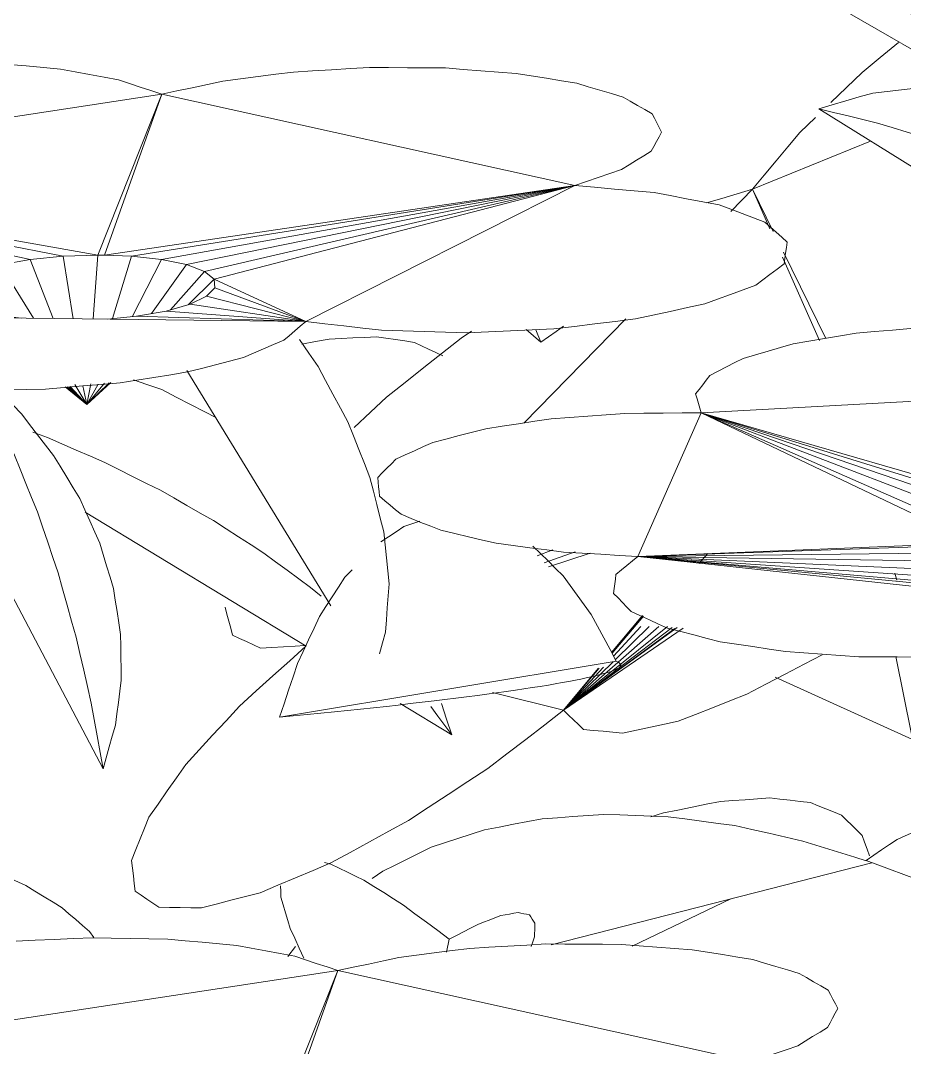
# Model space of a CAD drawing. Header units: metres. Extents: x 10.2 to 20.8, y -0.2 to 6.6.
# Drawn here: x 14.982 to 15.0381, y 2.4667 to 2.5319 of the extents above; entities that cross this region are included whole.
import ezdxf

# ---------------------------------------------------------------- set-up
doc = ezdxf.new("R2010")
doc.units = ezdxf.units.M
doc.layers.add('Importações nas famílias', color=250, linetype='Continuous', lineweight=5)
doc.layers.add('Vegetação', color=7, linetype='Continuous', lineweight=5)

# ---------------------------------------------------------------- blocks, each defined once
blk = doc.blocks.new('Planta_pergolado_12200 - plantas pergolado_skp_Component_12-V4195-Corte 3')
at = {"layer": 'Importações nas famílias'}
for p in [(15.019265, 2.582928), (15.019897, 2.5829)]:
    blk.add_line(p, (15.020212, 2.582129), dxfattribs=at)
at = {"layer": 'Importações nas famílias', "flags": 128}
blk.add_lwpolyline([(15.020212, 2.582129), (15.020692, 2.582462), (15.021173, 2.582796), (15.021653, 2.58313)], dxfattribs=at)
blk = doc.blocks.new('Planta_pergolado_12200 - plantas pergolado_skp_Component_12-V4242-Corte 3')
at = {"layer": 'Importações nas famílias'}
for p, q in [((14.97271, 2.508828), (14.975134, 2.507354)), ((14.973422, 2.508725), (14.974356, 2.508486)), ((14.982759, 2.505786), (14.983687, 2.505439)), ((14.986076, 2.500703), (15.000105, 2.492175)), ((15.000382, 2.495917), (15.001058, 2.495349)), ((15.006077, 2.488544), (15.009356, 2.486551))]:
    blk.add_line(p, q, dxfattribs=at)
at = {"layer": 'Importações nas famílias', "flags": 128}
for points in [[(14.990949, 2.508479), (14.990004, 2.508809), (14.989157, 2.509104)], [(14.994369, 2.50671), (14.993686, 2.507063), (14.992774, 2.507535), (14.991861, 2.508007), (14.990949, 2.508479)], [(14.983687, 2.505439), (14.984598, 2.505042), (14.985509, 2.504645), (14.986419, 2.504248), (14.98733, 2.503851)], [(14.98733, 2.503851), (14.988212, 2.503409), (14.989094, 2.502968), (14.989977, 2.502526), (14.990859, 2.502084)], [(14.990859, 2.502084), (14.991703, 2.501603), (14.992547, 2.501122), (14.993391, 2.50064), (14.994235, 2.500159)], [(14.994235, 2.500159), (14.995032, 2.499643), (14.995828, 2.499127), (14.996625, 2.498611), (14.997421, 2.498095)], [(14.997421, 2.498095), (14.998162, 2.497551), (14.998902, 2.497006), (14.999642, 2.496461), (15.000382, 2.495917)], [(15.008036, 2.488342), (15.008476, 2.487745), (15.008916, 2.487148), (15.009356, 2.486551)], [(15.009356, 2.486551), (15.009032, 2.487551), (15.008709, 2.488551)]]:
    blk.add_lwpolyline(points, dxfattribs=at)
blk = doc.blocks.new('Planta_pergolado_12200 - plantas pergolado_skp_Component_12-V4243-Corte 3')
at = {"layer": 'Importações nas famílias'}
for p, q in [((15.037492, 2.49682), (15.037628, 2.496368)), ((15.039729, 2.480732), (15.037556, 2.491527)), ((15.038816, 2.491369), (15.038971, 2.490646)), ((15.042499, 2.466972), (15.040532, 2.476741))]:
    blk.add_line(p, q, dxfattribs=at)
at = {"layer": 'Importações nas famílias', "flags": 128}
for points in [[(15.044473, 2.489726), (15.044077, 2.490391), (15.04368, 2.491057), (15.043284, 2.491722)], [(15.038971, 2.490646), (15.039129, 2.489813), (15.039288, 2.488979), (15.039446, 2.488146), (15.039605, 2.487312)], [(15.045667, 2.48695), (15.045368, 2.487644), (15.04507, 2.488338), (15.044772, 2.489032), (15.044473, 2.489726)], [(15.039605, 2.487312), (15.039764, 2.486387), (15.039922, 2.485462), (15.040081, 2.484537), (15.04024, 2.483612)], [(15.046455, 2.48409), (15.046258, 2.484805), (15.046061, 2.48552), (15.045864, 2.486235), (15.045667, 2.48695)], [(15.046829, 2.481178), (15.046735, 2.481906), (15.046642, 2.482634), (15.046548, 2.483362), (15.046455, 2.48409)], [(15.04024, 2.483612), (15.040395, 2.482617), (15.040551, 2.481622), (15.040706, 2.480627), (15.040861, 2.479632)], [(15.040861, 2.479632), (15.041009, 2.478591), (15.041158, 2.477549), (15.041306, 2.476508), (15.041454, 2.475467)], [(15.041454, 2.475467), (15.041591, 2.474403), (15.041729, 2.47334), (15.041866, 2.472277), (15.042004, 2.471213)], [(15.045445, 2.472455), (15.045664, 2.473173), (15.045883, 2.473891), (15.046102, 2.47461)], [(15.044166, 2.469659), (15.044486, 2.470358), (15.044806, 2.471057), (15.045126, 2.471756), (15.045445, 2.472455)], [(15.042004, 2.471213), (15.042128, 2.470153), (15.042251, 2.469093), (15.042375, 2.468032), (15.042499, 2.466972)], [(15.042499, 2.466972), (15.042916, 2.467644), (15.043332, 2.468316), (15.043749, 2.468987), (15.044166, 2.469659)]]:
    blk.add_lwpolyline(points, dxfattribs=at)
blk = doc.blocks.new('Planta_pergolado_12200 - plantas pergolado_skp_Component_12-V4220-Corte 3')
at = {"layer": 'Importações nas famílias'}
for p, q in [((15.014214, 2.44136), (15.013764, 2.440881)), ((15.009608, 2.431989), (15.030995, 2.435555))]:
    blk.add_line(p, q, dxfattribs=at)
at = {"layer": 'Importações nas famílias', "flags": 128}
for points in [[(15.017497, 2.444108), (15.017013, 2.443781), (15.016529, 2.443453), (15.016045, 2.443126)], [(15.018512, 2.444443), (15.018005, 2.444275), (15.017497, 2.444108)], [(15.027622, 2.440978), (15.027141, 2.441451), (15.02666, 2.441924), (15.026179, 2.442397), (15.025698, 2.44287)], [(15.013764, 2.440881), (15.01336, 2.44026), (15.012956, 2.43964), (15.012553, 2.439019), (15.012149, 2.438399)], [(15.029401, 2.438521), (15.028956, 2.439135), (15.028511, 2.43975), (15.028067, 2.440364), (15.027622, 2.440978)], [(15.012149, 2.438399), (15.0118, 2.437652), (15.01145, 2.436905), (15.011101, 2.436159), (15.010752, 2.435412)], [(15.030995, 2.435555), (15.030597, 2.436296), (15.030198, 2.437038), (15.0298, 2.437779), (15.029401, 2.438521)], [(15.031306, 2.435367), (15.031229, 2.435414), (15.031151, 2.435461), (15.031073, 2.435508), (15.030995, 2.435555)], [(15.010752, 2.435412), (15.010466, 2.434556), (15.01018, 2.433701), (15.009894, 2.432845), (15.009608, 2.431989)], [(15.029742, 2.434636), (15.029976, 2.434703), (15.030209, 2.43477), (15.030443, 2.434838), (15.030676, 2.434905)], [(15.030676, 2.434905), (15.030807, 2.434966), (15.030938, 2.435028), (15.031069, 2.435089), (15.0312, 2.43515)], [(15.0312, 2.43515), (15.031226, 2.435204), (15.031253, 2.435259), (15.03128, 2.435313), (15.031306, 2.435367)], [(15.026687, 2.434035), (15.027117, 2.434112), (15.027547, 2.43419), (15.027978, 2.434267), (15.028408, 2.434344)], [(15.028408, 2.434344), (15.028741, 2.434417), (15.029075, 2.43449), (15.029409, 2.434563), (15.029742, 2.434636)], [(15.022171, 2.433374), (15.022778, 2.433458), (15.023386, 2.433542), (15.023993, 2.433626), (15.024601, 2.43371)], [(15.024601, 2.43371), (15.025122, 2.433791), (15.025644, 2.433872), (15.026166, 2.433953), (15.026687, 2.434035)], [(15.016392, 2.432681), (15.01715, 2.432768), (15.017908, 2.432855), (15.018666, 2.432942), (15.019424, 2.433029)], [(15.019424, 2.433029), (15.020111, 2.433115), (15.020797, 2.433201), (15.021484, 2.433288), (15.022171, 2.433374)], [(15.009608, 2.431989), (15.010483, 2.432075), (15.011358, 2.432161), (15.012233, 2.432247), (15.013108, 2.432333)], [(15.013108, 2.432333), (15.013929, 2.43242), (15.01475, 2.432507), (15.015571, 2.432594), (15.016392, 2.432681)]]:
    blk.add_lwpolyline(points, dxfattribs=at)
blk = doc.blocks.new('Planta_pergolado_12200 - plantas pergolado_skp_Component_17-V4244-Corte 3')
at = {"layer": 'Importações nas famílias'}
for p, q in [((15.05944, 2.508848), (15.02521, 2.507011)), ((15.021185, 2.497885), (15.02521, 2.507011)), ((15.047431, 2.499421), (15.02521, 2.507011)), ((15.02521, 2.507011), (15.049625, 2.499438)), ((15.045325, 2.499264), (15.02521, 2.507011)), ((15.043449, 2.49898), (15.02521, 2.507011)), ((15.042541, 2.498744), (15.02521, 2.507011)), ((15.02521, 2.507011), (15.051757, 2.499315)), ((15.021185, 2.497885), (15.042541, 2.498744)), ((15.021185, 2.497885), (15.041933, 2.498586)), ((15.021185, 2.497885), (15.040879, 2.49811)), ((15.021185, 2.497885), (15.041026, 2.496528)), ((15.021185, 2.497885), (15.04041, 2.497045)), ((15.021185, 2.497885), (15.04036, 2.497584)), ((15.021185, 2.497885), (15.055193, 2.494203)), ((15.04781, 2.495322), (15.021185, 2.497885)), ((15.021185, 2.497885), (15.042166, 2.496069))]:
    blk.add_line(p, q, dxfattribs=at)
at = {"layer": 'Importações nas famílias', "flags": 128}
for points in [[(15.035053, 2.512065), (15.036201, 2.512166), (15.037349, 2.512268), (15.038498, 2.512369), (15.039646, 2.512471)], [(15.031033, 2.511381), (15.032038, 2.511552), (15.033043, 2.511723), (15.034048, 2.511894), (15.035053, 2.512065)], [(15.027859, 2.510466), (15.028653, 2.510695), (15.029446, 2.510923), (15.030239, 2.511152), (15.031033, 2.511381)], [(15.025749, 2.509383), (15.026276, 2.509653), (15.026804, 2.509924), (15.027332, 2.510195), (15.027859, 2.510466)], [(15.024845, 2.508204), (15.025071, 2.508499), (15.025297, 2.508793), (15.025523, 2.509088), (15.025749, 2.509383)], [(15.02521, 2.507011), (15.025119, 2.50731), (15.025028, 2.507608), (15.024937, 2.507906), (15.024845, 2.508204)], [(15.011516, 2.505995), (15.012555, 2.506153), (15.013595, 2.506311), (15.014634, 2.506469), (15.015674, 2.506626)], [(15.015674, 2.506626), (15.016842, 2.506713), (15.01801, 2.5068), (15.019177, 2.506886), (15.020345, 2.506973)], [(15.020345, 2.506973), (15.021561, 2.506983), (15.022778, 2.506992), (15.023994, 2.507002), (15.02521, 2.507011)], [(15.008154, 2.505122), (15.008994, 2.50534), (15.009835, 2.505558), (15.010675, 2.505777), (15.011516, 2.505995)], [(15.005817, 2.504067), (15.006401, 2.50433), (15.006985, 2.504594), (15.007569, 2.504858), (15.008154, 2.505122)], [(15.004664, 2.502901), (15.004952, 2.503192), (15.00524, 2.503484), (15.005529, 2.503775), (15.005817, 2.504067)], [(15.004775, 2.501704), (15.004747, 2.502004), (15.004719, 2.502303), (15.004692, 2.502602), (15.004664, 2.502901)], [(15.006141, 2.500559), (15.005799, 2.500845), (15.005458, 2.501132), (15.005116, 2.501418), (15.004775, 2.501704)], [(15.008669, 2.499542), (15.008037, 2.499796), (15.007405, 2.50005), (15.006773, 2.500304), (15.006141, 2.500559)], [(15.012188, 2.498723), (15.011308, 2.498927), (15.010428, 2.499132), (15.009549, 2.499337), (15.008669, 2.499542)], [(15.016456, 2.498157), (15.015389, 2.498299), (15.014322, 2.49844), (15.013255, 2.498581), (15.012188, 2.498723)], [(15.021185, 2.497885), (15.020003, 2.497953), (15.018821, 2.498021), (15.017638, 2.498089), (15.016456, 2.498157)], [(15.019786, 2.496735), (15.020136, 2.497022), (15.020485, 2.49731), (15.020835, 2.497597), (15.021185, 2.497885)], [(15.019642, 2.495538), (15.019678, 2.495837), (15.019714, 2.496137), (15.01975, 2.496436), (15.019786, 2.496735)], [(15.020762, 2.494376), (15.020482, 2.494666), (15.020202, 2.494957), (15.019922, 2.495248), (15.019642, 2.495538)], [(15.023069, 2.493327), (15.022492, 2.493589), (15.021915, 2.493851), (15.021339, 2.494114), (15.020762, 2.494376)], [(15.026407, 2.492463), (15.025572, 2.492679), (15.024738, 2.492895), (15.023903, 2.493111), (15.023069, 2.493327)], [(15.030547, 2.491844), (15.029512, 2.491999), (15.028477, 2.492154), (15.027442, 2.492309), (15.026407, 2.492463)], [(15.035209, 2.491511), (15.034043, 2.491594), (15.032878, 2.491677), (15.031713, 2.491761), (15.030547, 2.491844)], [(15.040073, 2.491486), (15.038857, 2.491492), (15.037641, 2.491498), (15.036425, 2.491504), (15.035209, 2.491511)]]:
    blk.add_lwpolyline(points, dxfattribs=at)
blk = doc.blocks.new('Planta_pergolado_12200 - plantas pergolado_skp_Component_16-V4245-Corte 3')
for name, p in [('Planta_pergolado_12200 - plantas pergolado_skp_Component_17-V4244-Corte 3', (0, 0)), ('Planta_pergolado_12200 - plantas pergolado_skp_Component_12-V4195-Corte 3', (-0.005186, -0.070625)), ('Planta_pergolado_12200 - plantas pergolado_skp_Component_12-V4242-Corte 3', (0, 0)), ('Planta_pergolado_12200 - plantas pergolado_skp_Component_12-V4220-Corte 3', (-0.011184, 0.055676)), ('Planta_pergolado_12200 - plantas pergolado_skp_Component_12-V4243-Corte 3', (0, 0))]:
    blk.add_blockref(name, p)
blk = doc.blocks.new('Planta_pergolado_12200 - plantas pergolado_skp_Component_12-V4255-Corte 3')
at = {"layer": 'Importações nas famílias'}
for p, q in [((14.976793, 2.472784), (14.9762, 2.479466)), ((14.977289, 2.479308), (14.977254, 2.47961)), ((14.986347, 2.474066), (14.986624, 2.473684))]:
    blk.add_line(p, q, dxfattribs=at)
at = {"layer": 'Importações nas famílias', "flags": 128}
for points in [[(14.976685, 2.480772), (14.976627, 2.480661), (14.976568, 2.480549), (14.97651, 2.480437), (14.976451, 2.480326)], [(14.976898, 2.480801), (14.976845, 2.480794), (14.976792, 2.480787), (14.976738, 2.48078), (14.976685, 2.480772)], [(14.977089, 2.480412), (14.977041, 2.48051), (14.976993, 2.480607), (14.976946, 2.480704), (14.976898, 2.480801)], [(14.976451, 2.480326), (14.976389, 2.480111), (14.976326, 2.479896), (14.976263, 2.479681), (14.9762, 2.479466)], [(14.977254, 2.47961), (14.977213, 2.47981), (14.977171, 2.480011), (14.97713, 2.480212), (14.977089, 2.480412)], [(14.9762, 2.479466), (14.977022, 2.479172), (14.977844, 2.478878), (14.978665, 2.478584), (14.979487, 2.47829)], [(14.979487, 2.47829), (14.980195, 2.477961), (14.980902, 2.477633), (14.981609, 2.477305), (14.982316, 2.476977)], [(14.982316, 2.476977), (14.982893, 2.476622), (14.983469, 2.476267), (14.984045, 2.475912), (14.984621, 2.475558)], [(14.984621, 2.475558), (14.985053, 2.475185), (14.985484, 2.474812), (14.985916, 2.474439), (14.986347, 2.474066)]]:
    blk.add_lwpolyline(points, dxfattribs=at)
blk = doc.blocks.new('Planta_pergolado_12200 - plantas pergolado_skp_Component_17-V4260-Corte 3')
at = {"layer": 'Importações nas famílias'}
for p, q in [((15.002127, 2.471572), (14.968839, 2.466518)), ((14.998067, 2.461357), (15.002127, 2.471572)), ((15.002127, 2.471572), (14.998496, 2.461343)), ((15.028355, 2.465767), (15.002127, 2.471572))]:
    blk.add_line(p, q, dxfattribs=at)
at = {"layer": 'Importações nas famílias', "flags": 128}
for points in [[(14.981695, 2.47344), (14.982908, 2.473496), (14.984121, 2.473552), (14.985334, 2.473607), (14.986547, 2.473663)], [(14.986547, 2.473663), (14.987742, 2.47364), (14.988936, 2.473617), (14.990131, 2.473594), (14.991326, 2.473571)], [(14.991326, 2.473571), (14.992421, 2.473471), (14.993516, 2.47337), (14.994611, 2.47327), (14.995707, 2.47317)], [(14.995707, 2.47317), (14.996628, 2.473), (14.997549, 2.472829), (14.99847, 2.472659), (14.999391, 2.472488)], [(15.006, 2.472405), (15.007126, 2.47255), (15.008252, 2.472694), (15.009378, 2.472839), (15.010503, 2.472983)], [(15.010503, 2.472983), (15.01171, 2.473054), (15.012916, 2.473126), (15.014123, 2.473197), (15.015329, 2.473268)], [(15.015329, 2.473268), (15.016534, 2.47326), (15.017739, 2.473253), (15.018944, 2.473246), (15.020149, 2.473239)], [(15.020149, 2.473239), (15.021271, 2.473154), (15.022392, 2.473068), (15.023514, 2.472983), (15.024635, 2.472898)], [(15.024635, 2.472898), (15.025596, 2.472741), (15.026558, 2.472584), (15.027519, 2.472427), (15.02848, 2.47227)], [(14.999391, 2.472488), (15.000075, 2.472259), (15.000759, 2.47203), (15.001443, 2.471801), (15.002127, 2.471572)], [(15.002127, 2.471572), (15.003095, 2.47178), (15.004064, 2.471989), (15.005032, 2.472197), (15.006, 2.472405)], [(15.02848, 2.47227), (15.029216, 2.472051), (15.029952, 2.471833), (15.030687, 2.471614), (15.031423, 2.471396)], [(15.031423, 2.471396), (15.031883, 2.471131), (15.032343, 2.470866), (15.032803, 2.470601), (15.033263, 2.470336)], [(15.033263, 2.470336), (15.033416, 2.470043), (15.033569, 2.469749), (15.033722, 2.469456), (15.033875, 2.469163)], [(15.033875, 2.469163), (15.033711, 2.468861), (15.033546, 2.468559), (15.033382, 2.468257), (15.033217, 2.467956)], [(15.033217, 2.467956), (15.032747, 2.467666), (15.032276, 2.467376), (15.031805, 2.467087), (15.031334, 2.466797)], [(15.031334, 2.466797), (15.03059, 2.46654), (15.029845, 2.466282), (15.0291, 2.466024), (15.028355, 2.465767)]]:
    blk.add_lwpolyline(points, dxfattribs=at)
blk = doc.blocks.new('Planta_pergolado_12200 - plantas pergolado_skp_Component_16-V4261-Corte 3')
for name in ['Planta_pergolado_12200 - plantas pergolado_skp_Component_12-V4255-Corte 3', 'Planta_pergolado_12200 - plantas pergolado_skp_Component_17-V4260-Corte 3']:
    blk.add_blockref(name, (0, 0))
blk = doc.blocks.new('Planta_pergolado_12200 - plantas pergolado_skp_Component_12-V4262-Corte 3')
at = {"layer": 'Importações nas famílias'}
for p, q in [((14.975988, 2.513451), (14.976394, 2.513026)), ((14.987214, 2.484382), (14.974435, 2.508684)), ((14.979645, 2.50825), (14.980048, 2.507555))]:
    blk.add_line(p, q, dxfattribs=at)
at = {"layer": 'Importações nas famílias', "flags": 128}
for points in [[(14.98205, 2.506922), (14.981456, 2.507541), (14.980863, 2.50816)], [(14.980048, 2.507555), (14.980435, 2.506748), (14.980822, 2.505941), (14.981209, 2.505134), (14.981596, 2.504327)], [(14.984077, 2.504298), (14.98357, 2.504954), (14.983063, 2.50561), (14.982556, 2.506266), (14.98205, 2.506922)], [(14.981596, 2.504327), (14.981958, 2.503427), (14.98232, 2.502527), (14.982682, 2.501627), (14.983044, 2.500727)], [(14.985735, 2.501557), (14.985321, 2.502242), (14.984906, 2.502928), (14.984491, 2.503613), (14.984077, 2.504298)], [(14.987006, 2.498728), (14.986688, 2.499435), (14.986371, 2.500142), (14.986053, 2.50085), (14.985735, 2.501557)], [(14.983044, 2.500727), (14.983373, 2.499755), (14.983702, 2.498783), (14.98403, 2.497811), (14.984359, 2.496839)], [(14.987876, 2.495843), (14.987658, 2.496564), (14.987441, 2.497285), (14.987223, 2.498007), (14.987006, 2.498728)], [(14.984359, 2.496839), (14.984647, 2.495818), (14.984935, 2.494797), (14.985222, 2.493776), (14.98551, 2.492755)], [(14.988334, 2.492933), (14.988219, 2.493661), (14.988105, 2.494388), (14.98799, 2.495115), (14.987876, 2.495843)], [(14.988376, 2.490032), (14.988365, 2.490757), (14.988355, 2.491483), (14.988344, 2.492208), (14.988334, 2.492933)], [(14.98551, 2.492755), (14.98575, 2.491709), (14.985989, 2.490662), (14.986229, 2.489616), (14.986469, 2.48857)], [(14.988001, 2.487171), (14.988095, 2.487886), (14.988189, 2.488602), (14.988282, 2.489317), (14.988376, 2.490032)], [(14.986469, 2.48857), (14.986655, 2.487523), (14.986842, 2.486476), (14.987028, 2.485429), (14.987214, 2.484382)], [(14.987214, 2.484382), (14.987411, 2.48508), (14.987608, 2.485777), (14.987805, 2.486474), (14.988001, 2.487171)]]:
    blk.add_lwpolyline(points, dxfattribs=at)
blk = doc.blocks.new('Planta_pergolado_12200 - plantas pergolado_skp_Component_12-V4263-Corte 3')
at = {"layer": 'Importações nas famílias'}
blk.add_line((15.001676, 2.494746), (14.992547, 2.509691), dxfattribs=at)
at = {"layer": 'Importações nas famílias', "flags": 128}
for points in [[(14.999695, 2.511661), (15.000281, 2.510804), (15.000867, 2.509948)], [(15.000867, 2.509948), (15.001341, 2.509069), (15.001815, 2.508189), (15.002289, 2.50731), (15.002763, 2.506431)], [(15.002763, 2.506431), (15.003114, 2.505549), (15.003465, 2.504667), (15.003816, 2.503785), (15.004167, 2.502903)], [(15.004167, 2.502903), (15.004386, 2.50204), (15.004606, 2.501176), (15.004825, 2.500313), (15.005045, 2.499449)], [(15.005045, 2.499449), (15.005128, 2.498624), (15.00521, 2.497799), (15.005293, 2.496974), (15.005376, 2.496149)], [(15.005376, 2.496149), (15.005321, 2.495382), (15.005265, 2.494615), (15.005209, 2.493848), (15.005154, 2.49308)], [(15.005154, 2.49308), (15.004961, 2.492389), (15.004768, 2.491698)]]:
    blk.add_lwpolyline(points, dxfattribs=at)
blk = doc.blocks.new('Planta_pergolado_12200 - plantas pergolado_skp_Component_17-V4264-Corte 3')
at = {"layer": 'Importações nas famílias'}
for p, q in [((14.990943, 2.527248), (14.957655, 2.522194)), ((14.986883, 2.517033), (14.990943, 2.527248)), ((14.990943, 2.527248), (14.987311, 2.517019)), ((15.01717, 2.521442), (14.990943, 2.527248)), ((14.982583, 2.516751), (14.957655, 2.522194)), ((14.957655, 2.522194), (14.98469, 2.516961)), ((14.957655, 2.522194), (14.986883, 2.517033)), ((14.987311, 2.517019), (15.01717, 2.521442)), ((14.989014, 2.516963), (15.01717, 2.521442)), ((14.990936, 2.516756), (15.01717, 2.521442)), ((14.992521, 2.516425), (15.01717, 2.521442)), ((14.993658, 2.515994), (15.01717, 2.521442)), ((14.994271, 2.515492), (15.01717, 2.521442)), ((15.01717, 2.521442), (15.000093, 2.5128)), ((14.98469, 2.516961), (14.986883, 2.517033)), ((14.986583, 2.512971), (14.986883, 2.517033)), ((14.986883, 2.517033), (14.987311, 2.517019)), ((14.987311, 2.517019), (14.989014, 2.516963)), ((14.980708, 2.516419), (14.982583, 2.516751)), ((14.982805, 2.513018), (14.980708, 2.516419)), ((14.982583, 2.516751), (14.98469, 2.516961)), ((14.984049, 2.513003), (14.982583, 2.516751)), ((14.98532, 2.512987), (14.98469, 2.516961)), ((14.98782, 2.512992), (14.989014, 2.516963)), ((14.989014, 2.516963), (14.990936, 2.516756)), ((14.989058, 2.513115), (14.990936, 2.516756)), ((14.990299, 2.513313), (14.992521, 2.516425)), ((14.990936, 2.516756), (14.992521, 2.516425)), ((14.992521, 2.516425), (14.993658, 2.515994)), ((14.9915, 2.513555), (14.993658, 2.515994)), ((14.993658, 2.515994), (14.994271, 2.515492)), ((14.992627, 2.513877), (14.994271, 2.515492)), ((15.000093, 2.5128), (14.994271, 2.515492)), ((14.994318, 2.514952), (14.994271, 2.515492)), ((14.99274, 2.513909), (14.993796, 2.514412)), ((14.993796, 2.514412), (14.994318, 2.514952)), ((14.993796, 2.514412), (15.000093, 2.5128)), ((14.994318, 2.514952), (15.000093, 2.5128)), ((14.991222, 2.513476), (14.99274, 2.513909)), ((15.000093, 2.5128), (14.99274, 2.513909)), ((14.96331, 2.513265), (15.000093, 2.5128)), ((14.982022, 2.513028), (14.980993, 2.513139)), ((14.989346, 2.513144), (14.987491, 2.512959)), ((14.989723, 2.513211), (14.989346, 2.513144)), ((14.989346, 2.513144), (15.000093, 2.5128)), ((14.989723, 2.513211), (14.991222, 2.513476)), ((15.000093, 2.5128), (14.991222, 2.513476)), ((14.984801, 2.508654), (14.986183, 2.507544)), ((14.986183, 2.507544), (14.984907, 2.50866)), ((14.985044, 2.508667), (14.986183, 2.507544)), ((14.985137, 2.508672), (14.986183, 2.507544)), ((14.986183, 2.507544), (14.98542, 2.508802)), ((14.986183, 2.507544), (14.985933, 2.508713)), ((14.986183, 2.507544), (14.987719, 2.50893)), ((14.986183, 2.507544), (14.987595, 2.508915)), ((14.986183, 2.507544), (14.987319, 2.508882)), ((14.986183, 2.507544), (14.986438, 2.508846)), ((14.98691, 2.508832), (14.986183, 2.507544))]:
    blk.add_line(p, q, dxfattribs=at)
at = {"layer": 'Importações nas famílias', "flags": 128}
for points in [[(14.980142, 2.529247), (14.981237, 2.529146), (14.982332, 2.529046), (14.983427, 2.528946), (14.984522, 2.528846)], [(14.984522, 2.528846), (14.985443, 2.528676), (14.986364, 2.528505), (14.987285, 2.528335), (14.988206, 2.528164)], [(14.999319, 2.528659), (15.000526, 2.52873), (15.001732, 2.528801), (15.002939, 2.528872), (15.004145, 2.528943)], [(15.004145, 2.528943), (15.00535, 2.528936), (15.006555, 2.528929), (15.00776, 2.528922), (15.008965, 2.528914)], [(15.008965, 2.528914), (15.010087, 2.528829), (15.011208, 2.528744), (15.012329, 2.528659), (15.013451, 2.528574)], [(14.988206, 2.528164), (14.98889, 2.527935), (14.989574, 2.527706), (14.990259, 2.527477), (14.990943, 2.527248)], [(14.990943, 2.527248), (14.991911, 2.527456), (14.992879, 2.527664), (14.993848, 2.527873), (14.994816, 2.528081)], [(14.994816, 2.528081), (14.995942, 2.528225), (14.997068, 2.52837), (14.998193, 2.528515), (14.999319, 2.528659)], [(15.013451, 2.528574), (15.014412, 2.528417), (15.015373, 2.52826), (15.016335, 2.528103), (15.017296, 2.527945)], [(15.017296, 2.527945), (15.018032, 2.527727), (15.018767, 2.527508), (15.019503, 2.52729), (15.020239, 2.527071)], [(15.020239, 2.527071), (15.020699, 2.526806), (15.021159, 2.526542), (15.021619, 2.526277), (15.022079, 2.526012)], [(15.022079, 2.526012), (15.022232, 2.525718), (15.022385, 2.525425), (15.022538, 2.525132), (15.022691, 2.524838)], [(15.022691, 2.524838), (15.022527, 2.524537), (15.022362, 2.524235), (15.022198, 2.523933), (15.022033, 2.523631)], [(15.022033, 2.523631), (15.021562, 2.523342), (15.021092, 2.523052), (15.020621, 2.522763), (15.02015, 2.522473)], [(15.02015, 2.522473), (15.019405, 2.522215), (15.01866, 2.521958), (15.017915, 2.5217), (15.01717, 2.521442)], [(15.01717, 2.521442), (15.018429, 2.521334), (15.019688, 2.521225), (15.020946, 2.521116), (15.022205, 2.521007)], [(15.022205, 2.521007), (15.023241, 2.520809), (15.024278, 2.52061), (15.025314, 2.520412), (15.02635, 2.520213)], [(15.02635, 2.520213), (15.027076, 2.519942), (15.027802, 2.51967), (15.028528, 2.519399), (15.029253, 2.519128)], [(15.029253, 2.519128), (15.029606, 2.518807), (15.029959, 2.518486), (15.030313, 2.518165), (15.030666, 2.517844)], [(15.030666, 2.517844), (15.030616, 2.517501), (15.030566, 2.517157), (15.030516, 2.516814), (15.030466, 2.516471)], [(15.030466, 2.516471), (15.030018, 2.516135), (15.029569, 2.515799), (15.029121, 2.515463), (15.028673, 2.515127)], [(15.028673, 2.515127), (15.027864, 2.514827), (15.027055, 2.514527), (15.026246, 2.514227), (15.025438, 2.513926)], [(15.025438, 2.513926), (15.024338, 2.513688), (15.023238, 2.513449), (15.022138, 2.51321), (15.021038, 2.512972)], [(15.000093, 2.5128), (14.999742, 2.512503), (14.999391, 2.512206), (14.99904, 2.511909), (14.998689, 2.511613)], [(15.004909, 2.512255), (15.003705, 2.512391), (15.002501, 2.512528), (15.001297, 2.512664), (15.000093, 2.5128)], [(15.021038, 2.512972), (15.019741, 2.512815), (15.018444, 2.512658), (15.017147, 2.512501), (15.01585, 2.512345)], [(15.010316, 2.512099), (15.008964, 2.512138), (15.007613, 2.512177), (15.006261, 2.512216), (15.004909, 2.512255)], [(15.01585, 2.512345), (15.014466, 2.512283), (15.013083, 2.512222), (15.011699, 2.51216), (15.010316, 2.512099)], [(14.998689, 2.511613), (14.998048, 2.51134), (14.997408, 2.511067), (14.996768, 2.510795), (14.996127, 2.510522)], [(14.996127, 2.510522), (14.995241, 2.510292), (14.994355, 2.510062), (14.993469, 2.509832), (14.992583, 2.509602)], [(14.992583, 2.509602), (14.991511, 2.509431), (14.99044, 2.509259), (14.989368, 2.509088), (14.988296, 2.508916)], [(14.983561, 2.508511), (14.982345, 2.508486), (14.98113, 2.508462), (14.979914, 2.508438), (14.978698, 2.508413)], [(14.988296, 2.508916), (14.987113, 2.508815), (14.985929, 2.508713), (14.984745, 2.508612), (14.983561, 2.508511)]]:
    blk.add_lwpolyline(points, dxfattribs=at)
blk = doc.blocks.new('Planta_pergolado_12200 - plantas pergolado_skp_Component_16-V4265-Corte 3')
for name in ['Planta_pergolado_12200 - plantas pergolado_skp_Component_17-V4264-Corte 3', 'Planta_pergolado_12200 - plantas pergolado_skp_Component_12-V4262-Corte 3', 'Planta_pergolado_12200 - plantas pergolado_skp_Component_12-V4263-Corte 3']:
    blk.add_blockref(name, (0, 0))
blk = doc.blocks.new('Planta_pergolado_12200 - plantas pergolado_skp_Component_12-V4288-Corte 3')
at = {"layer": 'Importações nas famílias', "flags": 128}
for points in [[(15.001583, 2.511695), (15.002331, 2.511731), (15.003079, 2.511767), (15.003827, 2.511803), (15.004575, 2.511839)], [(15.004575, 2.511839), (15.00518, 2.51175), (15.005786, 2.51166), (15.006391, 2.511571), (15.006996, 2.511481)], [(14.999838, 2.511373), (15.000711, 2.511534), (15.001583, 2.511695)], [(15.006996, 2.511481), (15.007445, 2.511268), (15.007894, 2.511055), (15.008342, 2.510842), (15.008791, 2.510629)]]:
    blk.add_lwpolyline(points, dxfattribs=at)
blk = doc.blocks.new('Planta_pergolado_12200 - plantas pergolado_skp_Component_12-V4290-Corte 3')
at = {"layer": 'Importações nas famílias'}
for p, q in [((15.038617, 2.486254), (15.029904, 2.490206)), ((15.044041, 2.490199), (15.045116, 2.489555)), ((15.061388, 2.475928), (15.046642, 2.482615))]:
    blk.add_line(p, q, dxfattribs=at)
at = {"layer": 'Importações nas famílias', "flags": 128}
for points in [[(15.047397, 2.491045), (15.046489, 2.49152), (15.045687, 2.49194)], [(15.05249, 2.487844), (15.051671, 2.488406), (15.050851, 2.488969), (15.050032, 2.489531), (15.049213, 2.490093)], [(15.045116, 2.489555), (15.046192, 2.488809), (15.047269, 2.488063), (15.048345, 2.487318), (15.049422, 2.486572)], [(15.055376, 2.485273), (15.054654, 2.485915), (15.053933, 2.486558), (15.053211, 2.487201), (15.05249, 2.487844)], [(15.049422, 2.486572), (15.050475, 2.485742), (15.051528, 2.484913), (15.052581, 2.484083), (15.053634, 2.483254)], [(15.057838, 2.482408), (15.057222, 2.483124), (15.056607, 2.48384), (15.055991, 2.484556), (15.055376, 2.485273)], [(15.053634, 2.483254), (15.054639, 2.48236), (15.055644, 2.481466), (15.056649, 2.480572), (15.057654, 2.479678)], [(15.05985, 2.479281), (15.059347, 2.480063), (15.058844, 2.480845), (15.058341, 2.481626), (15.057838, 2.482408)], [(15.057654, 2.479678), (15.058588, 2.47874), (15.059521, 2.477803), (15.060455, 2.476866), (15.061388, 2.475928)], [(15.061388, 2.475928), (15.061003, 2.476766), (15.060619, 2.477605), (15.060234, 2.478443), (15.05985, 2.479281)]]:
    blk.add_lwpolyline(points, dxfattribs=at)
blk = doc.blocks.new('Planta_pergolado_12200 - plantas pergolado_skp_Component_12-V4291-Corte 3')
at = {"layer": 'Importações nas famílias'}
for p, q in [((15.001687, 2.478334), (15.001286, 2.478434)), ((15.009022, 2.47274), (15.009205, 2.473577))]:
    blk.add_line(p, q, dxfattribs=at)
at = {"layer": 'Importações nas famílias', "flags": 128}
for points in [[(15.003775, 2.477323), (15.003253, 2.477576), (15.002731, 2.477828), (15.002209, 2.478081), (15.001687, 2.478334)], [(15.006301, 2.475725), (15.005669, 2.476125), (15.005038, 2.476524), (15.004406, 2.476924), (15.003775, 2.477323)], [(14.998495, 2.476962), (14.998503, 2.476604), (14.998511, 2.476246)], [(14.998511, 2.476246), (14.99866, 2.475748), (14.998808, 2.47525), (14.998957, 2.474751), (14.999105, 2.474253)], [(15.009205, 2.473577), (15.008479, 2.474114), (15.007753, 2.474651), (15.007027, 2.475188), (15.006301, 2.475725)], [(15.013572, 2.475268), (15.013297, 2.475217), (15.013021, 2.475166), (15.012746, 2.475115), (15.012471, 2.475064)], [(15.014299, 2.475108), (15.014118, 2.475148), (15.013936, 2.475188), (15.013754, 2.475228), (15.013572, 2.475268)], [(15.012471, 2.475064), (15.012106, 2.474922), (15.011741, 2.474781), (15.011375, 2.474639), (15.01101, 2.474498)], [(15.014647, 2.474586), (15.01456, 2.474717), (15.014473, 2.474847), (15.014386, 2.474978), (15.014299, 2.475108)], [(15.014609, 2.473709), (15.014618, 2.473928), (15.014628, 2.474147), (15.014637, 2.474367), (15.014647, 2.474586)], [(14.999105, 2.474253), (14.999391, 2.473626), (14.999676, 2.472999), (14.999961, 2.472372)], [(15.01101, 2.474498), (15.010559, 2.474268), (15.010108, 2.474038), (15.009656, 2.473807), (15.009205, 2.473577)], [(15.014398, 2.473096), (15.014504, 2.473402), (15.014609, 2.473709)]]:
    blk.add_lwpolyline(points, dxfattribs=at)
blk = doc.blocks.new('Planta_pergolado_12200 - plantas pergolado_skp_Component_17-V4292-Corte 3')
at = {"layer": 'Importações nas famílias'}
for p, q in [((15.031463, 2.524808), (15.032452, 2.525764)), ((15.035955, 2.524269), (15.028456, 2.521209)), ((15.028456, 2.521209), (15.027087, 2.519807)), ((15.029571, 2.518699), (15.028456, 2.521209)), ((15.028456, 2.521209), (15.029769, 2.518537)), ((15.030419, 2.517212), (15.033111, 2.511731)), ((15.032723, 2.511602), (15.030372, 2.516894)), ((15.020423, 2.512985), (15.013941, 2.506349)), ((15.009959, 2.511754), (15.010619, 2.512202)), ((15.015775, 2.498305), (15.01479, 2.497921)), ((15.017196, 2.498172), (15.015231, 2.497487)), ((15.018157, 2.498083), (15.015503, 2.497219)), ((15.025057, 2.497443), (15.025628, 2.498063)), ((15.019515, 2.491782), (15.021471, 2.494138)), ((15.019539, 2.491736), (15.021538, 2.494095)), ((15.016468, 2.488111), (15.023054, 2.493439)), ((15.016468, 2.488111), (15.022503, 2.493439)), ((15.023678, 2.493377), (15.016468, 2.488111)), ((15.016468, 2.488111), (15.023366, 2.49336)), ((15.016468, 2.488111), (15.024055, 2.493336)), ((15.016468, 2.488111), (15.023533, 2.493303)), ((15.019637, 2.491554), (15.021372, 2.493439)), ((15.019756, 2.491333), (15.021906, 2.493439)), ((15.016468, 2.488111), (15.019619, 2.491198)), ((15.016468, 2.488111), (15.018994, 2.490856)), ((15.016468, 2.488111), (15.018728, 2.490779)), ((15.016468, 2.488111), (15.018668, 2.490762)), ((15.016468, 2.488111), (15.011952, 2.489248))]:
    blk.add_line(p, q, dxfattribs=at)
at = {"layer": 'Importações nas famílias', "flags": 128}
for points in [[(15.035418, 2.528632), (15.036576, 2.529579), (15.037734, 2.530526)], [(15.03344, 2.52672), (15.034429, 2.527676), (15.035418, 2.528632)], [(15.028456, 2.521209), (15.029208, 2.522108), (15.02996, 2.523008), (15.030711, 2.523908), (15.031463, 2.524808)], [(15.025535, 2.520343), (15.026509, 2.520632), (15.027482, 2.52092), (15.028456, 2.521209)], [(15.005227, 2.508004), (15.00641, 2.508941), (15.007593, 2.509879), (15.008776, 2.510817), (15.009959, 2.511754)], [(15.00317, 2.506085), (15.004199, 2.507044), (15.005227, 2.508004)], [(14.995444, 2.492888), (14.995324, 2.493332), (14.995204, 2.493776), (14.995084, 2.49422), (14.994964, 2.494664)], [(14.99721, 2.492055), (14.996768, 2.492263), (14.996327, 2.492472), (14.995886, 2.49268), (14.995444, 2.492888)], [(15.000039, 2.492215), (14.999407, 2.492179), (14.998675, 2.492138), (14.997942, 2.492096), (14.99721, 2.492055)], [(14.995878, 2.488379), (14.996944, 2.48934), (14.998009, 2.4903), (14.999074, 2.49126), (15.000095, 2.492181)], [(15.032878, 2.49163), (15.031749, 2.49104), (15.030533, 2.490403), (15.029316, 2.489767), (15.0281, 2.489131)], [(15.0281, 2.489131), (15.027012, 2.488703), (15.025925, 2.488275), (15.024837, 2.487847), (15.02375, 2.487419)], [(14.992464, 2.484659), (14.993317, 2.485589), (14.994171, 2.486519), (14.995025, 2.487449), (14.995878, 2.488379)], [(15.016468, 2.488111), (15.015263, 2.487186), (15.014059, 2.486261), (15.012854, 2.485335), (15.01165, 2.48441)], [(15.017729, 2.486891), (15.017413, 2.487196), (15.017098, 2.487501), (15.016783, 2.487806), (15.016468, 2.488111)], [(15.02375, 2.487419), (15.022866, 2.487228), (15.021981, 2.487037), (15.021097, 2.486846), (15.020213, 2.486654)], [(15.020213, 2.486654), (15.019592, 2.486714), (15.018971, 2.486773), (15.01835, 2.486832), (15.017729, 2.486891)], [(14.990129, 2.481315), (14.990712, 2.482151), (14.991296, 2.482987), (14.99188, 2.483823), (14.992464, 2.484659)], [(15.01165, 2.48441), (15.010388, 2.483583), (15.009127, 2.482755), (15.007865, 2.481928), (15.006604, 2.481101)], [(14.989032, 2.478574), (14.989306, 2.479259), (14.98958, 2.479944), (14.989854, 2.48063), (14.990129, 2.481315)], [(15.006604, 2.481101), (15.005372, 2.480428), (15.004139, 2.479755), (15.002907, 2.479082), (15.001674, 2.478409)], [(14.989249, 2.476622), (14.989195, 2.47711), (14.98914, 2.477598), (14.989086, 2.478086), (14.989032, 2.478574)], [(15.001674, 2.478409), (15.000555, 2.477937), (14.999435, 2.477464), (14.998315, 2.476991), (14.997196, 2.476519)], [(14.990764, 2.475594), (14.990385, 2.475851), (14.990006, 2.476108), (14.989628, 2.476365), (14.989249, 2.476622)], [(14.997196, 2.476519), (14.996266, 2.476279), (14.995335, 2.476039), (14.994405, 2.475799), (14.993475, 2.475559)], [(14.993475, 2.475559), (14.992797, 2.475567), (14.992119, 2.475576), (14.991442, 2.475585), (14.990764, 2.475594)]]:
    blk.add_lwpolyline(points, dxfattribs=at)
blk = doc.blocks.new('Planta_pergolado_12200 - plantas pergolado_skp_Component_16-V4293-Corte 3')
for name in ['Planta_pergolado_12200 - plantas pergolado_skp_Component_17-V4292-Corte 3', 'Planta_pergolado_12200 - plantas pergolado_skp_Component_12-V4288-Corte 3', 'Planta_pergolado_12200 - plantas pergolado_skp_Component_12-V4290-Corte 3', 'Planta_pergolado_12200 - plantas pergolado_skp_Component_12-V4291-Corte 3']:
    blk.add_blockref(name, (0, 0))
blk = doc.blocks.new('Planta_pergolado_12200 - plantas pergolado_skp_-V4316-Corte 3')
at = {"layer": 'Importações nas famílias'}
blk.add_line((15.020825, 2.473131), (15.027093, 2.476126), dxfattribs=at)
blk.add_blockref('Planta_pergolado_12200 - plantas pergolado_skp_Component_16-V4293-Corte 3', (0, 0))
blk = doc.blocks.new('Planta_pergolado_12200 - plantas pergolado_skp_-V4317-Corte 3')
for name in ['Planta_pergolado_12200 - plantas pergolado_skp_-V4316-Corte 3', 'Planta_pergolado_12200 - plantas pergolado_skp_Component_16-V4265-Corte 3', 'Planta_pergolado_12200 - plantas pergolado_skp_Component_16-V4245-Corte 3', 'Planta_pergolado_12200 - plantas pergolado_skp_Component_16-V4261-Corte 3']:
    blk.add_blockref(name, (0, 0))
blk = doc.blocks.new('Planta_pergolado_12200 - plantas pergolado_skp_-V4514-Corte 3')
blk.add_blockref('Planta_pergolado_12200 - plantas pergolado_skp_-V4317-Corte 3', (0, 0))
blk = doc.blocks.new('Planta_pergolado_12200 - plantas pergolado_skp_Component_12-V4782-Corte 3')
at = {"layer": 'Importações nas famílias'}
for p, q in [((15.032666, 2.526318), (15.059572, 2.509553)), ((15.060561, 2.513169), (15.061226, 2.512587)), ((15.063232, 2.507273), (15.069534, 2.503345))]:
    blk.add_line(p, q, dxfattribs=at)
at = {"layer": 'Importações nas famílias', "flags": 128}
for points in [[(15.03974, 2.527729), (15.038828, 2.527628), (15.037917, 2.527526), (15.037005, 2.527425), (15.036093, 2.527324)], [(15.043521, 2.527524), (15.042576, 2.527575), (15.04163, 2.527626), (15.040685, 2.527678), (15.03974, 2.527729)], [(15.047347, 2.526713), (15.04639, 2.526916), (15.045434, 2.527118), (15.044477, 2.527321), (15.043521, 2.527524)], [(15.036093, 2.527324), (15.035237, 2.527072), (15.03438, 2.526821), (15.033523, 2.52657), (15.032666, 2.526318)], [(15.032666, 2.526318), (15.033601, 2.526092), (15.034535, 2.525867), (15.035469, 2.525641), (15.036403, 2.525416)], [(15.051128, 2.525315), (15.050183, 2.525665), (15.049237, 2.526014), (15.048292, 2.526363), (15.047347, 2.526713)], [(15.036403, 2.525416), (15.03734, 2.525129), (15.038277, 2.524843), (15.039214, 2.524556), (15.040151, 2.52427)], [(15.054776, 2.523364), (15.053864, 2.523852), (15.052952, 2.52434), (15.05204, 2.524828), (15.051128, 2.525315)], [(15.040151, 2.52427), (15.04108, 2.523926), (15.042008, 2.523582), (15.042937, 2.523238), (15.043866, 2.522894)], [(15.043866, 2.522894), (15.044777, 2.522496), (15.045687, 2.522098), (15.046598, 2.5217), (15.047509, 2.521302)], [(15.058206, 2.520905), (15.057348, 2.52152), (15.056491, 2.522135), (15.055634, 2.52275), (15.054776, 2.523364)], [(15.047509, 2.521302), (15.048391, 2.520855), (15.049273, 2.520408), (15.050155, 2.51996), (15.051038, 2.519513)], [(15.061336, 2.517996), (15.060553, 2.518724), (15.059771, 2.519451), (15.058988, 2.520178), (15.058206, 2.520905)], [(15.051038, 2.519513), (15.051882, 2.519021), (15.052726, 2.51853), (15.05357, 2.518038), (15.054414, 2.517546)], [(15.063262, 2.515697), (15.062714, 2.516351), (15.062025, 2.517173), (15.061336, 2.517996)], [(15.054414, 2.517546), (15.055211, 2.517016), (15.056007, 2.516485), (15.056804, 2.515955), (15.0576, 2.515424)], [(15.0576, 2.515424), (15.05834, 2.51486), (15.05908, 2.514297), (15.059821, 2.513733), (15.060561, 2.513169)], [(15.069534, 2.503345), (15.069211, 2.504332), (15.068888, 2.505319), (15.068564, 2.506306), (15.068241, 2.507293)], [(15.066726, 2.507116), (15.06725, 2.506492), (15.067775, 2.505868)], [(15.067775, 2.505868), (15.068215, 2.505237), (15.068655, 2.504607), (15.069094, 2.503976), (15.069534, 2.503345)]]:
    blk.add_lwpolyline(points, dxfattribs=at)
blk = doc.blocks.new('Planta_pergolado_12200 - plantas pergolado_skp_Component_16-V4786-Corte 3')
blk.add_blockref('Planta_pergolado_12200 - plantas pergolado_skp_Component_12-V4782-Corte 3', (0, 0))
blk = doc.blocks.new('Planta_pergolado_12200 - plantas pergolado_skp_Component_12-V4802-Corte 3')
at = {"layer": 'Importações nas famílias'}
blk.add_line((15.033071, 2.533292), (15.043165, 2.527421), dxfattribs=at)
at = {"layer": 'Importações nas famílias', "flags": 128}
for points in [[(15.038655, 2.53517), (15.03792, 2.535008), (15.037185, 2.534845), (15.03645, 2.534683), (15.035715, 2.534521)], [(15.041822, 2.535223), (15.04103, 2.535209), (15.040239, 2.535196), (15.039447, 2.535183), (15.038655, 2.53517)], [(15.045141, 2.534679), (15.044311, 2.534815), (15.043481, 2.534951), (15.042652, 2.535087), (15.041822, 2.535223)], [(15.048534, 2.53355), (15.047685, 2.533832), (15.046837, 2.534114), (15.045989, 2.534396), (15.045141, 2.534679)], [(15.035715, 2.534521), (15.035054, 2.534214), (15.034393, 2.533906), (15.033732, 2.533599), (15.033071, 2.533292)], [(15.051921, 2.531864), (15.051074, 2.532285), (15.050227, 2.532707), (15.04938, 2.533128), (15.048534, 2.53355)], [(15.033071, 2.533292), (15.034053, 2.53314), (15.035035, 2.532988), (15.036017, 2.532837), (15.036999, 2.532685)], [(15.036999, 2.532685), (15.037967, 2.532472), (15.038935, 2.532259), (15.039903, 2.532046), (15.040871, 2.531833)], [(15.040871, 2.531833), (15.041814, 2.53156), (15.042758, 2.531288), (15.043701, 2.531016), (15.044644, 2.530743)], [(15.055224, 2.529659), (15.054398, 2.53021), (15.053573, 2.530761), (15.052747, 2.531312), (15.051921, 2.531864)], [(15.044644, 2.530743), (15.045552, 2.530415), (15.04646, 2.530087), (15.047367, 2.529758), (15.048275, 2.52943)], [(15.048275, 2.52943), (15.049138, 2.529049), (15.05, 2.528668), (15.050863, 2.528287), (15.051725, 2.527906)], [(15.058365, 2.526988), (15.05758, 2.527655), (15.056795, 2.528323), (15.056009, 2.528991), (15.055224, 2.529659)], [(15.051725, 2.527906), (15.052532, 2.527477), (15.05334, 2.527047), (15.054147, 2.526618), (15.054955, 2.526189)], [(15.06127, 2.523913), (15.060544, 2.524681), (15.059817, 2.52545), (15.059091, 2.526219), (15.058365, 2.526988)], [(15.054955, 2.526189), (15.055698, 2.525716), (15.056442, 2.525243), (15.057185, 2.524771), (15.057929, 2.524298)], [(15.057929, 2.524298), (15.0586, 2.523787), (15.059271, 2.523276), (15.059943, 2.522765), (15.060614, 2.522254)], [(15.06387, 2.520506), (15.06322, 2.521357), (15.06257, 2.522209), (15.06192, 2.523061), (15.06127, 2.523913)], [(15.060614, 2.522254), (15.061206, 2.52171), (15.061797, 2.521167), (15.062389, 2.520623), (15.06298, 2.52008)], [(15.065547, 2.517762), (15.064988, 2.518676), (15.064429, 2.519591), (15.06387, 2.520506)], [(15.06298, 2.52008), (15.063486, 2.51951), (15.063991, 2.518939), (15.064496, 2.518369), (15.065002, 2.517799)]]:
    blk.add_lwpolyline(points, dxfattribs=at)
blk = doc.blocks.new('Planta_pergolado_12200 - plantas pergolado_skp_Component_16-V4807-Corte 3')
blk.add_blockref('Planta_pergolado_12200 - plantas pergolado_skp_Component_12-V4802-Corte 3', (0, 0))
blk = doc.blocks.new('Planta_pergolado_12200 - plantas pergolado_skp_Component_12-V4824-Corte 3')
at = {"layer": 'Importações nas famílias'}
for p, q in [((15.039734, 2.480844), (15.040284, 2.480977)), ((15.035683, 2.478575), (15.040701, 2.476678)), ((15.04109, 2.47653), (15.062364, 2.468486))]:
    blk.add_line(p, q, dxfattribs=at)
at = {"layer": 'Importações nas famílias', "flags": 128}
for points in [[(15.040834, 2.481111), (15.041383, 2.481244), (15.041933, 2.481377)], [(15.041933, 2.481377), (15.042504, 2.481408), (15.043074, 2.481438), (15.043645, 2.481469), (15.044215, 2.4815)], [(15.044215, 2.4815), (15.0448, 2.481427), (15.045385, 2.481355), (15.04597, 2.481283), (15.046555, 2.481211)], [(15.046555, 2.481211), (15.047148, 2.481036), (15.047741, 2.480862), (15.048334, 2.480687), (15.048927, 2.480513)], [(15.037643, 2.479907), (15.038166, 2.480141), (15.038689, 2.480375), (15.039211, 2.48061), (15.039734, 2.480844)], [(15.048927, 2.480513), (15.049522, 2.480238), (15.050116, 2.479964), (15.05071, 2.479689), (15.051305, 2.479415)], [(15.035683, 2.478575), (15.036173, 2.478908), (15.036663, 2.479241), (15.037153, 2.479574), (15.037643, 2.479907)], [(15.051305, 2.479415), (15.051894, 2.479043), (15.052483, 2.478671), (15.053072, 2.4783), (15.053661, 2.477928)], [(15.053661, 2.477928), (15.054238, 2.477463), (15.054816, 2.476998), (15.055393, 2.476534), (15.055971, 2.476069)], [(15.057876, 2.47557), (15.057169, 2.475797), (15.056463, 2.476024), (15.055757, 2.476251)], [(15.055971, 2.476069), (15.05653, 2.475516), (15.057089, 2.474964), (15.057648, 2.474411), (15.058207, 2.473859)], [(15.060173, 2.474541), (15.059599, 2.474798), (15.059024, 2.475056), (15.05845, 2.475313), (15.057876, 2.47557)], [(15.06189, 2.473415), (15.061461, 2.473696), (15.061031, 2.473978), (15.060602, 2.474259), (15.060173, 2.474541)], [(15.058207, 2.473859), (15.058742, 2.473224), (15.059277, 2.47259), (15.059811, 2.471956), (15.060346, 2.471322)], [(15.062985, 2.472217), (15.062711, 2.472517), (15.062437, 2.472816), (15.062164, 2.473115), (15.06189, 2.473415)], [(15.063434, 2.470977), (15.063322, 2.471287), (15.06321, 2.471597), (15.063097, 2.471907), (15.062985, 2.472217)], [(15.060346, 2.471322), (15.060851, 2.470613), (15.061355, 2.469904), (15.06186, 2.469195), (15.062364, 2.468486)], [(15.063225, 2.469724), (15.063277, 2.470037), (15.06333, 2.470351), (15.063382, 2.470664), (15.063434, 2.470977)], [(15.062364, 2.468486), (15.062579, 2.468795), (15.062795, 2.469105), (15.06301, 2.469414), (15.063225, 2.469724)]]:
    blk.add_lwpolyline(points, dxfattribs=at)
blk = doc.blocks.new('Planta_pergolado_12200 - plantas pergolado_skp_Component_16-V4827-Corte 3')
blk.add_blockref('Planta_pergolado_12200 - plantas pergolado_skp_Component_12-V4824-Corte 3', (0, 0))
blk = doc.blocks.new('Planta_pergolado_12200 - plantas pergolado_skp_Component_12-V4868-Corte 3')
at = {"layer": 'Importações nas famílias'}
for p, q in [((15.022818, 2.481591), (15.021999, 2.481341)), ((15.004309, 2.477427), (15.00499, 2.477899)), ((15.015674, 2.473199), (15.036047, 2.478422)), ((14.998943, 2.472461), (14.99943, 2.473108))]:
    blk.add_line(p, q, dxfattribs=at)
at = {"layer": 'Importações nas famílias', "flags": 128}
for points in [[(15.029552, 2.482541), (15.02877, 2.482486), (15.027987, 2.48243), (15.027205, 2.482375), (15.026423, 2.48232)], [(15.032133, 2.482249), (15.031487, 2.482322), (15.030842, 2.482395), (15.030197, 2.482468), (15.029552, 2.482541)], [(15.026423, 2.48232), (15.025521, 2.482137), (15.02462, 2.481955), (15.023719, 2.481773), (15.022818, 2.481591)], [(15.034103, 2.481451), (15.033611, 2.48165), (15.033118, 2.48185), (15.032625, 2.482049), (15.032133, 2.482249)], [(15.01145, 2.480517), (15.012365, 2.480692), (15.013281, 2.480866), (15.014196, 2.481041), (15.015112, 2.481215)], [(15.015112, 2.481215), (15.016086, 2.481285), (15.01706, 2.481354), (15.018034, 2.481424), (15.019008, 2.481493)], [(15.019008, 2.481493), (15.02003, 2.481457), (15.021052, 2.481421), (15.022074, 2.481385), (15.023096, 2.481349)], [(15.023096, 2.481349), (15.024155, 2.481208), (15.025213, 2.481067), (15.026272, 2.480926), (15.02733, 2.480784)], [(15.035418, 2.480165), (15.03509, 2.480486), (15.034761, 2.480808), (15.034432, 2.481129), (15.034103, 2.481451)], [(15.008064, 2.479408), (15.00891, 2.479685), (15.009757, 2.479963), (15.010603, 2.48024), (15.01145, 2.480517)], [(15.02733, 2.480784), (15.028413, 2.48054), (15.029497, 2.480295), (15.03058, 2.48005), (15.031663, 2.479805)], [(15.031663, 2.479805), (15.032759, 2.479459), (15.033855, 2.479113), (15.034951, 2.478768), (15.035683, 2.478537)], [(15.03589, 2.478858), (15.035733, 2.479293), (15.035576, 2.479729), (15.035418, 2.480165)], [(15.00499, 2.477899), (15.005759, 2.478277), (15.006527, 2.478654), (15.007295, 2.479031), (15.008064, 2.479408)]]:
    blk.add_lwpolyline(points, dxfattribs=at)
blk = doc.blocks.new('Planta_pergolado_12200 - plantas pergolado_skp_Component_16-V4875-Corte 3')
blk.add_blockref('Planta_pergolado_12200 - plantas pergolado_skp_Component_12-V4868-Corte 3', (0, 0))
blk = doc.blocks.new('Planta_pergolado_12200 - plantas pergolado_skp_-V4876-Corte 3')
blk.add_blockref('Planta_pergolado_12200 - plantas pergolado_skp_Component_16-V4875-Corte 3', (0, 0))
blk = doc.blocks.new('Planta_pergolado_12200 - plantas pergolado_skp_-V4877-Corte 3')
for name in ['Planta_pergolado_12200 - plantas pergolado_skp_Component_16-V4807-Corte 3', 'Planta_pergolado_12200 - plantas pergolado_skp_Component_16-V4786-Corte 3', 'Planta_pergolado_12200 - plantas pergolado_skp_-V4876-Corte 3', 'Planta_pergolado_12200 - plantas pergolado_skp_Component_16-V4827-Corte 3']:
    blk.add_blockref(name, (0, 0))
blk = doc.blocks.new('Planta_pergolado_12200 - plantas pergolado_skp_-V5113-Corte 3')
blk.add_blockref('Planta_pergolado_12200 - plantas pergolado_skp_-V4877-Corte 3', (0, 0))
blk = doc.blocks.new('Planta_pergolado_12200 - Planta_pergolado_12200-V5114-Corte 3')
for name in ['Planta_pergolado_12200 - plantas pergolado_skp_-V4514-Corte 3', 'Planta_pergolado_12200 - plantas pergolado_skp_-V5113-Corte 3']:
    blk.add_blockref(name, (0, 0))

msp = doc.modelspace()

# ---------------------------------------------------------------- block references
at = {"layer": 'Vegetação', "color": 250}
msp.add_blockref('Planta_pergolado_12200 - Planta_pergolado_12200-V5114-Corte 3', (0, 0), dxfattribs=at)

doc.saveas('drawing.dxf')
